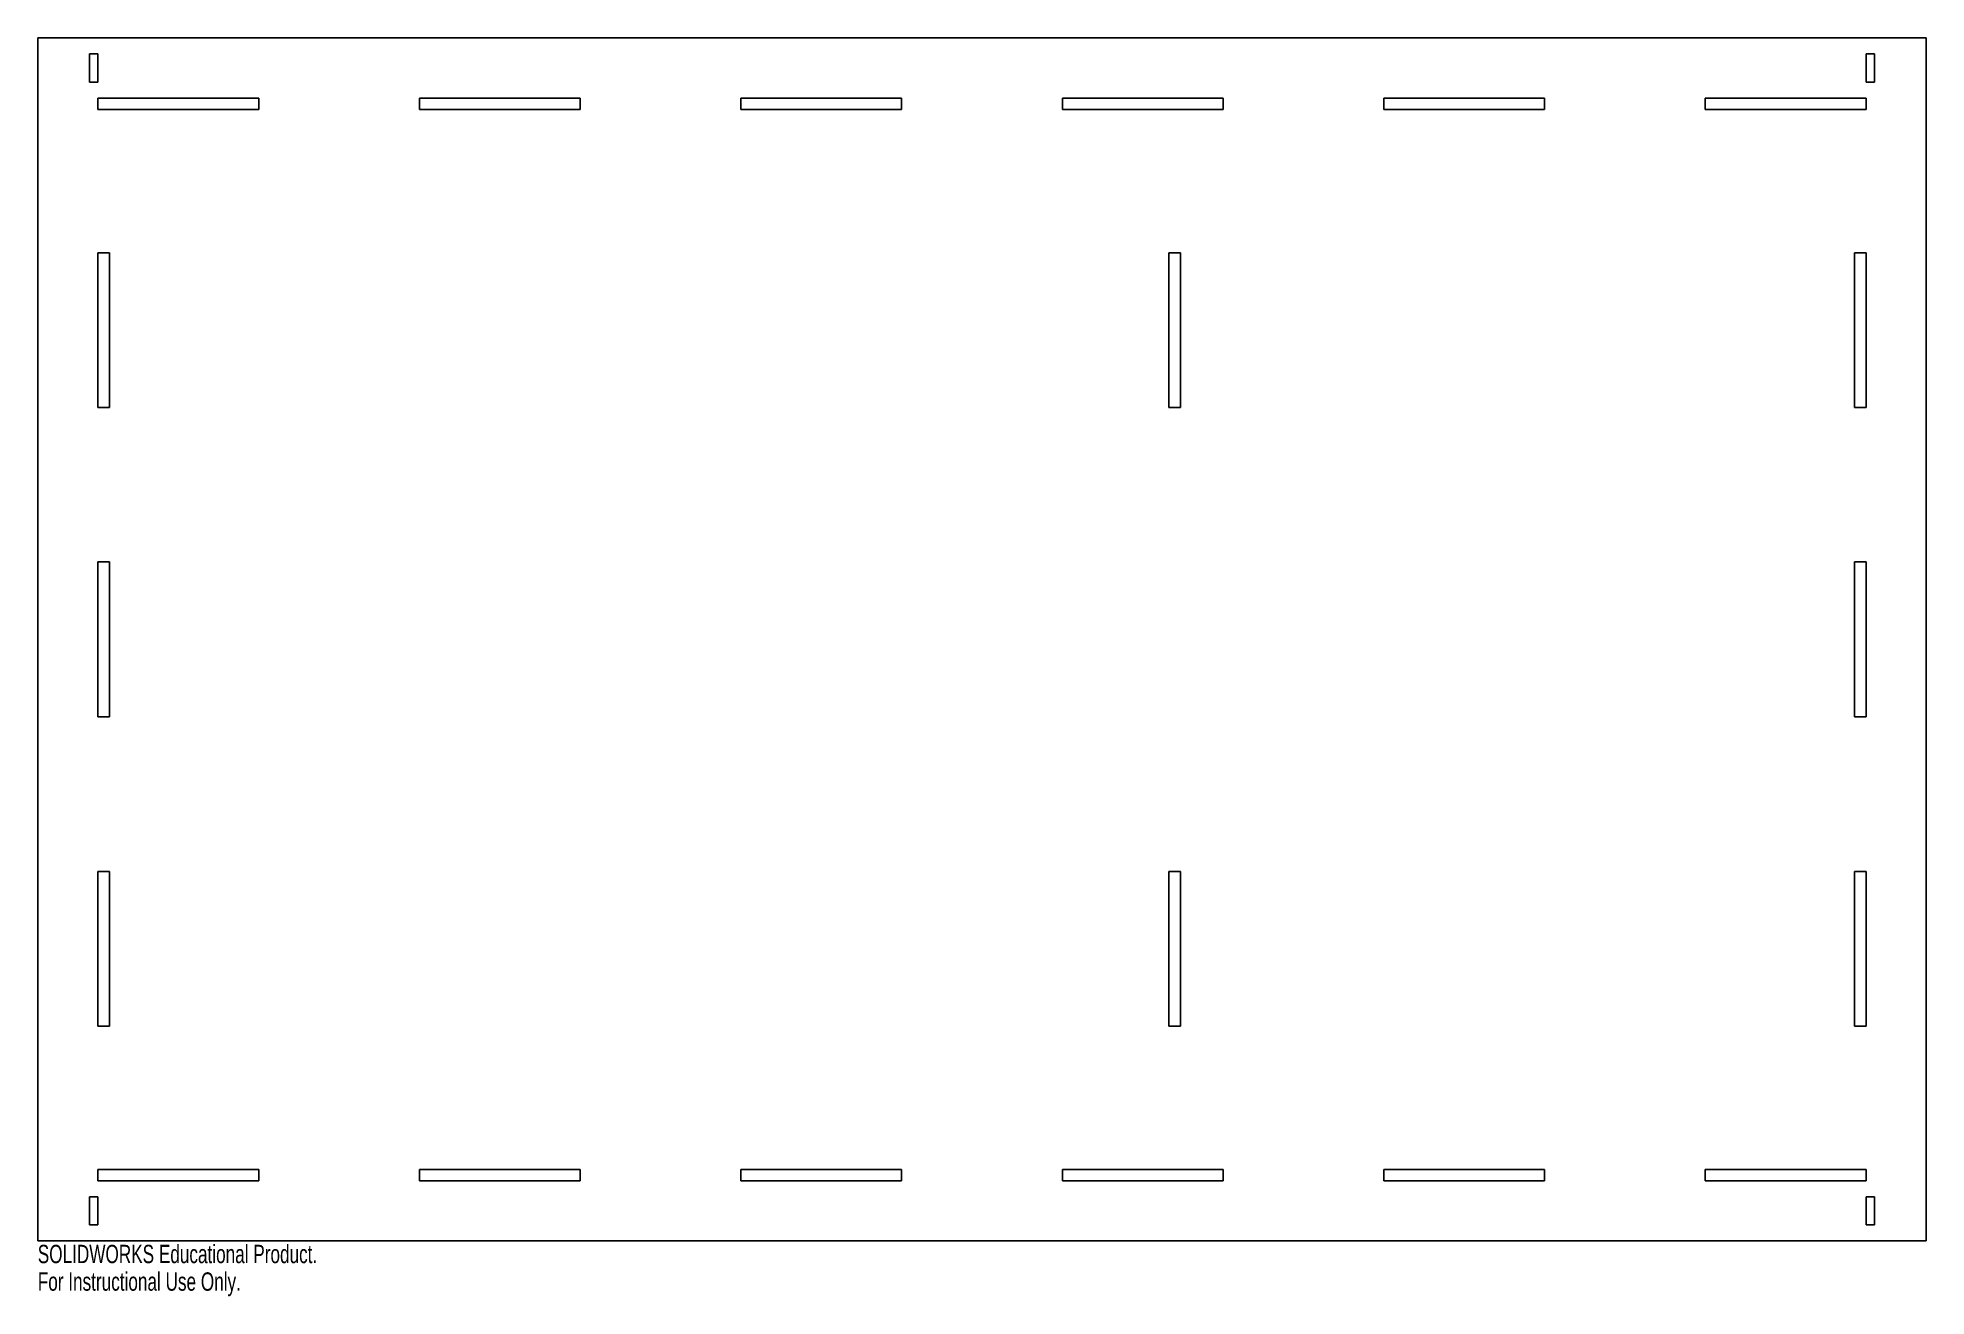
# Model space of a CAD drawing. Header units: inches. Extents: x -9.8 to 9.8, y -6.8 to 6.2.
import ezdxf

# ---------------------------------------------------------------- set-up
doc = ezdxf.new("R2010")
doc.units = ezdxf.units.IN
doc.header["$MEASUREMENT"] = 0
doc.styles.add('SLDTEXTSTYLE0', font='TXT', dxfattribs={"width": 0.7})

msp = doc.modelspace()

# ---------------------------------------------------------------- linework, layer by layer
at = {"color": 7, "linetype": 'Continuous', "lineweight": 25}
for p, q in [((-9.802, 6.243), (-9.802, -6.243)), ((-9.802, 6.243), (9.802, 6.243)), ((9.802, 6.243), (9.802, -6.243)), ((-9.264, 6.077), (-9.264, 5.784)), ((-9.177, 6.077), (-9.264, 6.077)), ((-9.177, 6.077), (-9.177, 5.784)), ((9.177, 6.077), (9.264, 6.077)), ((9.177, 6.077), (9.177, 5.784)), ((9.264, 6.077), (9.264, 5.784)), ((-9.177, 5.784), (-9.264, 5.784)), ((9.177, 5.784), (9.264, 5.784)), ((-9.177, 5.618), (-7.508, 5.618)), ((-9.177, 5.618), (-9.177, 5.5)), ((-9.177, 5.5), (-7.508, 5.5)), ((-7.508, 5.618), (-7.508, 5.5)), ((-5.84, 5.618), (-4.171, 5.618)), ((-5.84, 5.618), (-5.84, 5.5)), ((-5.84, 5.5), (-4.171, 5.5)), ((-4.171, 5.618), (-4.171, 5.5)), ((-2.503, 5.618), (-0.834, 5.618)), ((-2.503, 5.618), (-2.503, 5.5)), ((-2.503, 5.5), (-0.834, 5.5)), ((-0.834, 5.618), (-0.834, 5.5)), ((0.834, 5.618), (2.503, 5.618)), ((0.834, 5.618), (0.834, 5.5)), ((0.834, 5.5), (2.503, 5.5)), ((2.503, 5.618), (2.503, 5.5)), ((4.171, 5.618), (5.84, 5.618)), ((4.171, 5.618), (4.171, 5.5)), ((4.171, 5.5), (5.84, 5.5)), ((5.84, 5.618), (5.84, 5.5)), ((7.508, 5.618), (9.177, 5.618)), ((7.508, 5.618), (7.508, 5.5)), ((7.508, 5.5), (9.177, 5.5)), ((9.177, 5.618), (9.177, 5.5)), ((-9.059, 4.013), (-9.177, 4.013)), ((-9.177, 4.013), (-9.177, 2.408)), ((-9.059, 4.013), (-9.059, 2.408)), ((1.941, 4.013), (1.941, 2.408)), ((1.941, 4.013), (2.059, 4.013)), ((2.059, 4.013), (2.059, 2.408)), ((9.059, 4.013), (9.059, 2.408)), ((9.059, 4.013), (9.177, 4.013)), ((9.177, 4.013), (9.177, 2.408)), ((-9.059, 2.408), (-9.177, 2.408)), ((1.941, 2.408), (2.059, 2.408)), ((9.059, 2.408), (9.177, 2.408)), ((-9.059, 0.803), (-9.177, 0.803)), ((-9.177, 0.803), (-9.177, -0.803)), ((-9.059, 0.803), (-9.059, -0.803)), ((9.059, 0.803), (9.177, 0.803)), ((9.059, 0.803), (9.059, -0.803)), ((9.177, 0.803), (9.177, -0.803)), ((-9.059, -0.803), (-9.177, -0.803)), ((9.059, -0.803), (9.177, -0.803)), ((-9.059, -2.408), (-9.177, -2.408)), ((-9.177, -2.408), (-9.177, -4.013)), ((-9.059, -2.408), (-9.059, -4.013)), ((1.941, -2.408), (2.059, -2.408)), ((1.941, -4.013), (1.941, -2.408)), ((2.059, -4.013), (2.059, -2.408)), ((9.059, -2.408), (9.177, -2.408)), ((9.059, -2.408), (9.059, -4.013)), ((9.177, -2.408), (9.177, -4.013)), ((-9.059, -4.013), (-9.177, -4.013)), ((1.941, -4.013), (2.059, -4.013)), ((9.059, -4.013), (9.177, -4.013)), ((-9.177, -5.5), (-7.508, -5.5)), ((-9.177, -5.5), (-9.177, -5.618)), ((-9.177, -5.618), (-7.508, -5.618)), ((-7.508, -5.5), (-7.508, -5.618)), ((-5.84, -5.5), (-4.171, -5.5)), ((-5.84, -5.5), (-5.84, -5.618)), ((-5.84, -5.618), (-4.171, -5.618)), ((-4.171, -5.5), (-4.171, -5.618)), ((-2.503, -5.5), (-0.834, -5.5)), ((-2.503, -5.5), (-2.503, -5.618)), ((-2.503, -5.618), (-0.834, -5.618)), ((-0.834, -5.5), (-0.834, -5.618)), ((0.834, -5.5), (2.503, -5.5)), ((0.834, -5.5), (0.834, -5.618)), ((0.834, -5.618), (2.503, -5.618)), ((2.503, -5.5), (2.503, -5.618)), ((4.171, -5.5), (5.84, -5.5)), ((4.171, -5.5), (4.171, -5.618)), ((4.171, -5.618), (5.84, -5.618)), ((5.84, -5.5), (5.84, -5.618)), ((7.508, -5.5), (9.177, -5.5)), ((7.508, -5.5), (7.508, -5.618)), ((7.508, -5.618), (9.177, -5.618)), ((9.177, -5.5), (9.177, -5.618)), ((-9.264, -5.784), (-9.177, -5.784)), ((-9.264, -5.784), (-9.264, -6.077)), ((-9.177, -5.784), (-9.177, -6.077)), ((9.264, -5.784), (9.177, -5.784)), ((9.177, -6.077), (9.177, -5.784)), ((9.264, -5.784), (9.264, -6.077)), ((-9.264, -6.077), (-9.177, -6.077)), ((9.264, -6.077), (9.177, -6.077)), ((9.802, -6.243), (-9.802, -6.243))]:
    msp.add_line(p, q, dxfattribs=at)

# ---------------------------------------------------------------- texts
at = {"color": 7, "linetype": 'Continuous', "char_height": 0.1903, "attachment_point": 1, "style": 'SLDTEXTSTYLE0'}
for s, insert in [('SOLIDWORKS Educational Product.', (-9.802, -6.283)), ('For Instructional Use Only.', (-9.802, -6.569))]:
    msp.add_mtext(s, dxfattribs=dict(at, insert=insert))

doc.saveas('drawing.dxf')
